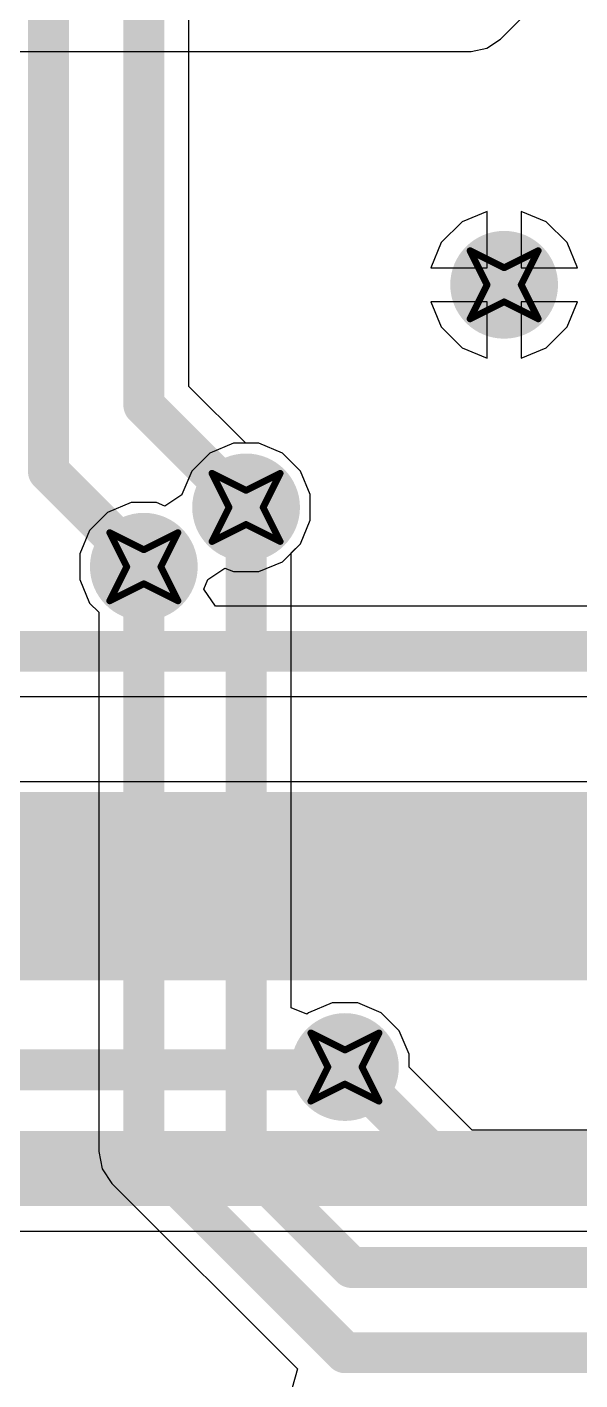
# Model space of a CAD drawing. Header units: inches. Extents: x -48 to 200, y -49 to 27.
# Drawn here: x 3.0787 to 3.241, y 0.445 to 0.8419 of the extents above; entities that cross this region are included whole.
import ezdxf

# ---------------------------------------------------------------- set-up
doc = ezdxf.new("R2010")
doc.units = ezdxf.units.IN
doc.header["$MEASUREMENT"] = 0
for name, color, linetype in [('Bottom Layer', 5, 'Continuous'), ('Bottom Paste', 16, 'Continuous'), ('Bottom Solder', 6, 'Continuous'), ('Drill Drawing', 1, 'Continuous'), ('Top Layer', 1, 'Continuous'), ('Top Solder', 216, 'Continuous'), ('Via Holes', 16, 'Continuous')]:
    doc.layers.add(name, color=color, linetype=linetype)

# ---------------------------------------------------------------- blocks, each defined once
blk = doc.blocks.new('LQFP_100_B_37')
at = {"layer": 'Bottom Layer'}
for points in [[(0.2815, 0.06496), (0.32874, 0.06496), (0.32874, 0.05315), (0.2815, 0.05315)], [(0.2815, 0.04528), (0.32874, 0.04528), (0.32874, 0.03346), (0.2815, 0.03346)], [(0.2815, 0.02559), (0.32874, 0.02559), (0.32874, 0.01378), (0.2815, 0.01378)], [(0.2815, 0.00591), (0.32874, 0.00591), (0.32874, -0.00591), (0.2815, -0.00591)], [(0.2815, -0.01378), (0.32874, -0.01378), (0.32874, -0.02559), (0.2815, -0.02559)], [(0.2815, -0.03346), (0.32874, -0.03346), (0.32874, -0.04528), (0.2815, -0.04528)], [(0.2815, -0.05315), (0.32874, -0.05315), (0.32874, -0.06496), (0.2815, -0.06496)], [(0.2815, -0.07283), (0.32874, -0.07283), (0.32874, -0.08465), (0.2815, -0.08465)]]:
    blk.add_hatch(color=5, dxfattribs=at).paths.add_polyline_path(points)
at = {"layer": 'Bottom Paste'}
for points in [[(0.2815, 0.06496), (0.32874, 0.06496), (0.32874, 0.05315), (0.2815, 0.05315)], [(0.2815, 0.04528), (0.32874, 0.04528), (0.32874, 0.03346), (0.2815, 0.03346)], [(0.2815, 0.02559), (0.32874, 0.02559), (0.32874, 0.01378), (0.2815, 0.01378)], [(0.2815, 0.00591), (0.32874, 0.00591), (0.32874, -0.00591), (0.2815, -0.00591)], [(0.2815, -0.01378), (0.32874, -0.01378), (0.32874, -0.02559), (0.2815, -0.02559)], [(0.2815, -0.03346), (0.32874, -0.03346), (0.32874, -0.04528), (0.2815, -0.04528)], [(0.2815, -0.05315), (0.32874, -0.05315), (0.32874, -0.06496), (0.2815, -0.06496)], [(0.2815, -0.07283), (0.32874, -0.07283), (0.32874, -0.08465), (0.2815, -0.08465)]]:
    blk.add_hatch(color=16, dxfattribs=at).paths.add_polyline_path(points)
at = {"layer": 'Bottom Solder'}
for points in [[(0.2775, 0.08865), (0.33274, 0.08865), (0.33274, 0.06883), (0.2775, 0.06883)], [(0.2775, 0.06896), (0.33274, 0.06896), (0.33274, 0.04915), (0.2775, 0.04915)], [(0.2775, 0.04928), (0.33274, 0.04928), (0.33274, 0.02946), (0.2775, 0.02946)], [(0.2775, 0.02959), (0.33274, 0.02959), (0.33274, 0.00978), (0.2775, 0.00978)], [(0.2775, 0.00991), (0.33274, 0.00991), (0.33274, -0.00991), (0.2775, -0.00991)], [(0.2775, -0.00978), (0.33274, -0.00978), (0.33274, -0.02959), (0.2775, -0.02959)], [(0.2775, -0.02946), (0.33274, -0.02946), (0.33274, -0.04928), (0.2775, -0.04928)], [(0.2775, -0.04915), (0.33274, -0.04915), (0.33274, -0.06896), (0.2775, -0.06896)], [(0.2775, -0.06883), (0.33274, -0.06883), (0.33274, -0.08865), (0.2775, -0.08865)], [(0.2775, -0.08852), (0.33274, -0.08852), (0.33274, -0.10833), (0.2775, -0.10833)]]:
    blk.add_hatch(color=6, dxfattribs=at).paths.add_polyline_path(points)

msp = doc.modelspace()

# ---------------------------------------------------------------- hatches: boundary and pattern name
at = {"layer": 'Bottom Layer'}
h = msp.add_hatch(color=5, dxfattribs=at)
edge = h.paths.add_edge_path()
edge.add_arc((3.21871, 0.76631), 0.01181, 0, 360)
h = msp.add_hatch(color=5, dxfattribs=at)
edge = h.paths.add_edge_path()
edge.add_arc((3.143, 0.701), 0.01181, 0, 360)
h = msp.add_hatch(color=5, dxfattribs=at)
edge = h.paths.add_edge_path()
edge.add_arc((3.113, 0.68359), 0.01181, 0, 360)
h = msp.add_hatch(color=5, dxfattribs=at)
edge = h.paths.add_edge_path()
edge.add_arc((3.172, 0.53681), 0.01181, 0, 360)
at = {"layer": 'Bottom Solder'}
h = msp.add_hatch(color=6, dxfattribs=at)
edge = h.paths.add_edge_path()
edge.add_arc((3.21871, 0.76631), 0.01581, 0, 360)
h = msp.add_hatch(color=6, dxfattribs=at)
edge = h.paths.add_edge_path()
edge.add_arc((3.143, 0.701), 0.01581, 0, 360)
h = msp.add_hatch(color=6, dxfattribs=at)
edge = h.paths.add_edge_path()
edge.add_arc((3.113, 0.68359), 0.01581, 0, 360)
h = msp.add_hatch(color=6, dxfattribs=at)
edge = h.paths.add_edge_path()
edge.add_arc((3.172, 0.53681), 0.01581, 0, 360)
at = {"layer": 'Top Layer'}
h = msp.add_hatch(color=1, dxfattribs=at)
edge = h.paths.add_edge_path()
edge.add_arc((3.21871, 0.76631), 0.01181, 0, 360)
h = msp.add_hatch(color=1, dxfattribs=at)
edge = h.paths.add_edge_path()
edge.add_arc((3.143, 0.701), 0.01181, 0, 360)
h = msp.add_hatch(color=1, dxfattribs=at)
edge = h.paths.add_edge_path()
edge.add_arc((3.113, 0.68359), 0.01181, 0, 360)
h = msp.add_hatch(color=1, dxfattribs=at)
edge = h.paths.add_edge_path()
edge.add_arc((3.172, 0.53681), 0.01181, 0, 360)
at = {"layer": 'Top Solder'}
h = msp.add_hatch(color=216, dxfattribs=at)
edge = h.paths.add_edge_path()
edge.add_arc((3.21871, 0.76631), 0.01581, 0, 360)
h = msp.add_hatch(color=216, dxfattribs=at)
edge = h.paths.add_edge_path()
edge.add_arc((3.143, 0.701), 0.01581, 0, 360)
h = msp.add_hatch(color=216, dxfattribs=at)
edge = h.paths.add_edge_path()
edge.add_arc((3.113, 0.68359), 0.01581, 0, 360)
h = msp.add_hatch(color=216, dxfattribs=at)
edge = h.paths.add_edge_path()
edge.add_arc((3.172, 0.53681), 0.01581, 0, 360)
at = {"layer": 'Via Holes'}
h = msp.add_hatch(color=7, dxfattribs=at)
edge = h.paths.add_edge_path()
edge.add_arc((3.21871, 0.76631), 0.00591, 0, 360)
h = msp.add_hatch(color=7, dxfattribs=at)
edge = h.paths.add_edge_path()
edge.add_arc((3.143, 0.701), 0.00591, 0, 360)
h = msp.add_hatch(color=7, dxfattribs=at)
edge = h.paths.add_edge_path()
edge.add_arc((3.113, 0.68359), 0.00591, 0, 360)
h = msp.add_hatch(color=7, dxfattribs=at)
edge = h.paths.add_edge_path()
edge.add_arc((3.172, 0.53681), 0.00591, 0, 360)

# ---------------------------------------------------------------- linework, layer by layer
at = {"layer": 'Bottom Layer'}
for p, q in [((3.12625, 0.73649), (3.12625, 0.89744)), ((3.21371, 0.78785), (3.20635, 0.78481)), ((3.21371, 0.77131), (3.21371, 0.78785)), ((3.23106, 0.78481), (3.22371, 0.78785)), ((3.22371, 0.78785), (3.22371, 0.77131)), ((3.20635, 0.78481), (3.20022, 0.77867)), ((3.2372, 0.77867), (3.23106, 0.78481)), ((3.20022, 0.77867), (3.19717, 0.77131)), ((3.24025, 0.77131), (3.2372, 0.77867)), ((3.19717, 0.77131), (3.21371, 0.77131)), ((3.22371, 0.77131), (3.24025, 0.77131)), ((3.21371, 0.76131), (3.19717, 0.76131)), ((3.19717, 0.76131), (3.20022, 0.75396)), ((3.21371, 0.74478), (3.21371, 0.76131)), ((3.24025, 0.76131), (3.22371, 0.76131)), ((3.22371, 0.76131), (3.22371, 0.74478)), ((3.2372, 0.75396), (3.24025, 0.76131)), ((3.20022, 0.75396), (3.20635, 0.74782)), ((3.23106, 0.74782), (3.2372, 0.75396)), ((3.20635, 0.74782), (3.21371, 0.74478)), ((3.22371, 0.74478), (3.23106, 0.74782)), ((3.14293, 0.71981), (3.12625, 0.73649)), ((3.14674, 0.71981), (3.14293, 0.71981)), ((3.15366, 0.71695), (3.14674, 0.71981)), ((3.15895, 0.71166), (3.15366, 0.71695)), ((3.16181, 0.70474), (3.15895, 0.71166)), ((3.16181, 0.69726), (3.16181, 0.70474)), ((3.15895, 0.69034), (3.16181, 0.69726)), ((3.15366, 0.68505), (3.15895, 0.69034)), ((3.13181, 0.67986), (3.13681, 0.6832)), ((3.13681, 0.6832), (3.13926, 0.68219)), ((3.14674, 0.68219), (3.15366, 0.68505)), ((3.13065, 0.67703), (3.13181, 0.67985)), ((3.13181, 0.67985), (3.13181, 0.67986)), ((3.13926, 0.68219), (3.14674, 0.68219)), ((3.13399, 0.67203), (3.13065, 0.67703)), ((3.25029, 0.67203), (3.13399, 0.67203)), ((3.01232, 0.64552), (3.25578, 0.64552)), ((3.42013, 0.6205), (3.01244, 0.6205)), ((2.99109, 0.48865), (3.379, 0.48865))]:
    msp.add_line(p, q, dxfattribs=at)
for points in [[(3.085, 0.71159, 0.012, 0.012, 0), (3.085, 0.972, 0.012, 0.012, 0)], [(3.113, 0.731, 0.012, 0.012, 0), (3.113, 0.97164, 0.012, 0.012, 0)], [(3.113, 0.731, 0.012, 0.012, 0), (3.143, 0.701, 0.012, 0.012, 0)], [(3.085, 0.71159, 0.012, 0.012, 0), (3.113, 0.68359, 0.012, 0.012, 0)], [(2.86588, 0.65878, 0.012, 0.012, 0), (3.25578, 0.65878, 0.012, 0.012, 0)], [(3.015, 0.536, 0.012, 0.012, 0), (3.17119, 0.536, 0.012, 0.012, 0)], [(3.17119, 0.536, 0.012, 0.012, 0), (3.172, 0.53681, 0.012, 0.012, 0)], [(2.97407, 0.507, 0.022, 0.022, 0), (3.379, 0.507, 0.022, 0.022, 0)]]:
    msp.add_lwpolyline(points, format="xyseb", dxfattribs=at)
for points in [[(3.11, 0.731, 0.006, 0.006, 1), (3.116, 0.731, 0.006, 0.006, 1)], [(3.11, 0.731, 0.006, 0.006, 1), (3.116, 0.731, 0.006, 0.006, 1)], [(3.082, 0.71159, 0.006, 0.006, 1), (3.088, 0.71159, 0.006, 0.006, 1)], [(3.082, 0.71159, 0.006, 0.006, 1), (3.088, 0.71159, 0.006, 0.006, 1)], [(3.14, 0.701, 0.006, 0.006, 1), (3.146, 0.701, 0.006, 0.006, 1)], [(3.11, 0.68359, 0.006, 0.006, 1), (3.116, 0.68359, 0.006, 0.006, 1)], [(3.16819, 0.536, 0.006, 0.006, 1), (3.17419, 0.536, 0.006, 0.006, 1)], [(3.16819, 0.536, 0.006, 0.006, 1), (3.17419, 0.536, 0.006, 0.006, 1)], [(3.169, 0.53681, 0.006, 0.006, 1), (3.175, 0.53681, 0.006, 0.006, 1)]]:
    msp.add_lwpolyline(points, format="xyseb", close=True, dxfattribs=at)
at = {"layer": 'Drill Drawing'}
for points in [[(3.20871, 0.77631, 0.002, 0.002, 0), (3.21871, 0.77131, 0.002, 0.002, 0)], [(3.20871, 0.77631, 0.002, 0.002, 0), (3.21371, 0.76631, 0.002, 0.002, 0)], [(3.21871, 0.77131, 0.002, 0.002, 0), (3.22871, 0.77631, 0.002, 0.002, 0)], [(3.22371, 0.76631, 0.002, 0.002, 0), (3.22871, 0.77631, 0.002, 0.002, 0)], [(3.20871, 0.75631, 0.002, 0.002, 0), (3.21371, 0.76631, 0.002, 0.002, 0)], [(3.22371, 0.76631, 0.002, 0.002, 0), (3.22871, 0.75631, 0.002, 0.002, 0)], [(3.20871, 0.75631, 0.002, 0.002, 0), (3.21871, 0.76131, 0.002, 0.002, 0)], [(3.21871, 0.76131, 0.002, 0.002, 0), (3.22871, 0.75631, 0.002, 0.002, 0)], [(3.133, 0.711, 0.002, 0.002, 0), (3.143, 0.706, 0.002, 0.002, 0)], [(3.133, 0.711, 0.002, 0.002, 0), (3.138, 0.701, 0.002, 0.002, 0)], [(3.143, 0.706, 0.002, 0.002, 0), (3.153, 0.711, 0.002, 0.002, 0)], [(3.148, 0.701, 0.002, 0.002, 0), (3.153, 0.711, 0.002, 0.002, 0)], [(3.133, 0.691, 0.002, 0.002, 0), (3.138, 0.701, 0.002, 0.002, 0)], [(3.148, 0.701, 0.002, 0.002, 0), (3.153, 0.691, 0.002, 0.002, 0)], [(3.133, 0.691, 0.002, 0.002, 0), (3.143, 0.696, 0.002, 0.002, 0)], [(3.143, 0.696, 0.002, 0.002, 0), (3.153, 0.691, 0.002, 0.002, 0)], [(3.103, 0.69359, 0.002, 0.002, 0), (3.113, 0.68859, 0.002, 0.002, 0)], [(3.103, 0.69359, 0.002, 0.002, 0), (3.108, 0.68359, 0.002, 0.002, 0)], [(3.113, 0.68859, 0.002, 0.002, 0), (3.123, 0.69359, 0.002, 0.002, 0)], [(3.118, 0.68359, 0.002, 0.002, 0), (3.123, 0.69359, 0.002, 0.002, 0)], [(3.103, 0.67359, 0.002, 0.002, 0), (3.108, 0.68359, 0.002, 0.002, 0)], [(3.118, 0.68359, 0.002, 0.002, 0), (3.123, 0.67359, 0.002, 0.002, 0)], [(3.103, 0.67359, 0.002, 0.002, 0), (3.113, 0.67859, 0.002, 0.002, 0)], [(3.113, 0.67859, 0.002, 0.002, 0), (3.123, 0.67359, 0.002, 0.002, 0)], [(3.162, 0.54681, 0.002, 0.002, 0), (3.172, 0.54181, 0.002, 0.002, 0)], [(3.162, 0.54681, 0.002, 0.002, 0), (3.167, 0.53681, 0.002, 0.002, 0)], [(3.172, 0.54181, 0.002, 0.002, 0), (3.182, 0.54681, 0.002, 0.002, 0)], [(3.177, 0.53681, 0.002, 0.002, 0), (3.182, 0.54681, 0.002, 0.002, 0)], [(3.162, 0.52681, 0.002, 0.002, 0), (3.167, 0.53681, 0.002, 0.002, 0)], [(3.177, 0.53681, 0.002, 0.002, 0), (3.182, 0.52681, 0.002, 0.002, 0)], [(3.162, 0.52681, 0.002, 0.002, 0), (3.172, 0.53181, 0.002, 0.002, 0)], [(3.172, 0.53181, 0.002, 0.002, 0), (3.182, 0.52681, 0.002, 0.002, 0)]]:
    msp.add_lwpolyline(points, format="xyseb", dxfattribs=at)
for points in [[(3.20821, 0.77631, 0.001, 0.001, 1), (3.20921, 0.77631, 0.001, 0.001, 1)], [(3.20821, 0.77631, 0.001, 0.001, 1), (3.20921, 0.77631, 0.001, 0.001, 1)], [(3.22821, 0.77631, 0.001, 0.001, 1), (3.22921, 0.77631, 0.001, 0.001, 1)], [(3.22821, 0.77631, 0.001, 0.001, 1), (3.22921, 0.77631, 0.001, 0.001, 1)], [(3.21821, 0.77131, 0.001, 0.001, 1), (3.21921, 0.77131, 0.001, 0.001, 1)], [(3.21821, 0.77131, 0.001, 0.001, 1), (3.21921, 0.77131, 0.001, 0.001, 1)], [(3.21321, 0.76631, 0.001, 0.001, 1), (3.21421, 0.76631, 0.001, 0.001, 1)], [(3.21321, 0.76631, 0.001, 0.001, 1), (3.21421, 0.76631, 0.001, 0.001, 1)], [(3.22321, 0.76631, 0.001, 0.001, 1), (3.22421, 0.76631, 0.001, 0.001, 1)], [(3.22321, 0.76631, 0.001, 0.001, 1), (3.22421, 0.76631, 0.001, 0.001, 1)], [(3.21821, 0.76131, 0.001, 0.001, 1), (3.21921, 0.76131, 0.001, 0.001, 1)], [(3.21821, 0.76131, 0.001, 0.001, 1), (3.21921, 0.76131, 0.001, 0.001, 1)], [(3.20821, 0.75631, 0.001, 0.001, 1), (3.20921, 0.75631, 0.001, 0.001, 1)], [(3.20821, 0.75631, 0.001, 0.001, 1), (3.20921, 0.75631, 0.001, 0.001, 1)], [(3.22821, 0.75631, 0.001, 0.001, 1), (3.22921, 0.75631, 0.001, 0.001, 1)], [(3.22821, 0.75631, 0.001, 0.001, 1), (3.22921, 0.75631, 0.001, 0.001, 1)], [(3.1325, 0.711, 0.001, 0.001, 1), (3.1335, 0.711, 0.001, 0.001, 1)], [(3.1325, 0.711, 0.001, 0.001, 1), (3.1335, 0.711, 0.001, 0.001, 1)], [(3.1525, 0.711, 0.001, 0.001, 1), (3.1535, 0.711, 0.001, 0.001, 1)], [(3.1525, 0.711, 0.001, 0.001, 1), (3.1535, 0.711, 0.001, 0.001, 1)], [(3.1425, 0.706, 0.001, 0.001, 1), (3.1435, 0.706, 0.001, 0.001, 1)], [(3.1425, 0.706, 0.001, 0.001, 1), (3.1435, 0.706, 0.001, 0.001, 1)], [(3.1375, 0.701, 0.001, 0.001, 1), (3.1385, 0.701, 0.001, 0.001, 1)], [(3.1375, 0.701, 0.001, 0.001, 1), (3.1385, 0.701, 0.001, 0.001, 1)], [(3.1475, 0.701, 0.001, 0.001, 1), (3.1485, 0.701, 0.001, 0.001, 1)], [(3.1475, 0.701, 0.001, 0.001, 1), (3.1485, 0.701, 0.001, 0.001, 1)], [(3.1425, 0.696, 0.001, 0.001, 1), (3.1435, 0.696, 0.001, 0.001, 1)], [(3.1425, 0.696, 0.001, 0.001, 1), (3.1435, 0.696, 0.001, 0.001, 1)], [(3.1025, 0.69359, 0.001, 0.001, 1), (3.1035, 0.69359, 0.001, 0.001, 1)], [(3.1025, 0.69359, 0.001, 0.001, 1), (3.1035, 0.69359, 0.001, 0.001, 1)], [(3.1225, 0.69359, 0.001, 0.001, 1), (3.1235, 0.69359, 0.001, 0.001, 1)], [(3.1225, 0.69359, 0.001, 0.001, 1), (3.1235, 0.69359, 0.001, 0.001, 1)], [(3.1325, 0.691, 0.001, 0.001, 1), (3.1335, 0.691, 0.001, 0.001, 1)], [(3.1325, 0.691, 0.001, 0.001, 1), (3.1335, 0.691, 0.001, 0.001, 1)], [(3.1525, 0.691, 0.001, 0.001, 1), (3.1535, 0.691, 0.001, 0.001, 1)], [(3.1525, 0.691, 0.001, 0.001, 1), (3.1535, 0.691, 0.001, 0.001, 1)], [(3.1125, 0.68859, 0.001, 0.001, 1), (3.1135, 0.68859, 0.001, 0.001, 1)], [(3.1125, 0.68859, 0.001, 0.001, 1), (3.1135, 0.68859, 0.001, 0.001, 1)], [(3.1075, 0.68359, 0.001, 0.001, 1), (3.1085, 0.68359, 0.001, 0.001, 1)], [(3.1075, 0.68359, 0.001, 0.001, 1), (3.1085, 0.68359, 0.001, 0.001, 1)], [(3.1175, 0.68359, 0.001, 0.001, 1), (3.1185, 0.68359, 0.001, 0.001, 1)], [(3.1175, 0.68359, 0.001, 0.001, 1), (3.1185, 0.68359, 0.001, 0.001, 1)], [(3.1125, 0.67859, 0.001, 0.001, 1), (3.1135, 0.67859, 0.001, 0.001, 1)], [(3.1125, 0.67859, 0.001, 0.001, 1), (3.1135, 0.67859, 0.001, 0.001, 1)], [(3.1025, 0.67359, 0.001, 0.001, 1), (3.1035, 0.67359, 0.001, 0.001, 1)], [(3.1025, 0.67359, 0.001, 0.001, 1), (3.1035, 0.67359, 0.001, 0.001, 1)], [(3.1225, 0.67359, 0.001, 0.001, 1), (3.1235, 0.67359, 0.001, 0.001, 1)], [(3.1225, 0.67359, 0.001, 0.001, 1), (3.1235, 0.67359, 0.001, 0.001, 1)], [(3.1615, 0.54681, 0.001, 0.001, 1), (3.1625, 0.54681, 0.001, 0.001, 1)], [(3.1615, 0.54681, 0.001, 0.001, 1), (3.1625, 0.54681, 0.001, 0.001, 1)], [(3.1815, 0.54681, 0.001, 0.001, 1), (3.1825, 0.54681, 0.001, 0.001, 1)], [(3.1815, 0.54681, 0.001, 0.001, 1), (3.1825, 0.54681, 0.001, 0.001, 1)], [(3.1715, 0.54181, 0.001, 0.001, 1), (3.1725, 0.54181, 0.001, 0.001, 1)], [(3.1715, 0.54181, 0.001, 0.001, 1), (3.1725, 0.54181, 0.001, 0.001, 1)], [(3.1665, 0.53681, 0.001, 0.001, 1), (3.1675, 0.53681, 0.001, 0.001, 1)], [(3.1665, 0.53681, 0.001, 0.001, 1), (3.1675, 0.53681, 0.001, 0.001, 1)], [(3.1765, 0.53681, 0.001, 0.001, 1), (3.1775, 0.53681, 0.001, 0.001, 1)], [(3.1765, 0.53681, 0.001, 0.001, 1), (3.1775, 0.53681, 0.001, 0.001, 1)], [(3.1715, 0.53181, 0.001, 0.001, 1), (3.1725, 0.53181, 0.001, 0.001, 1)], [(3.1715, 0.53181, 0.001, 0.001, 1), (3.1725, 0.53181, 0.001, 0.001, 1)], [(3.1615, 0.52681, 0.001, 0.001, 1), (3.1625, 0.52681, 0.001, 0.001, 1)], [(3.1615, 0.52681, 0.001, 0.001, 1), (3.1625, 0.52681, 0.001, 0.001, 1)], [(3.1815, 0.52681, 0.001, 0.001, 1), (3.1825, 0.52681, 0.001, 0.001, 1)], [(3.1815, 0.52681, 0.001, 0.001, 1), (3.1825, 0.52681, 0.001, 0.001, 1)]]:
    msp.add_lwpolyline(points, format="xyseb", close=True, dxfattribs=at)
at = {"layer": 'Top Layer'}
for p, q in [((3.21765, 0.83835), (3.29907, 0.91976)), ((3.21368, 0.8357), (3.21765, 0.83835)), ((3.05837, 0.83476), (3.209, 0.83476)), ((3.209, 0.83476), (3.21368, 0.8357)), ((3.21371, 0.78785), (3.20635, 0.78481)), ((3.21371, 0.77131), (3.21371, 0.78785)), ((3.23106, 0.78481), (3.22371, 0.78785)), ((3.22371, 0.78785), (3.22371, 0.77131)), ((3.20635, 0.78481), (3.20022, 0.77867)), ((3.2372, 0.77867), (3.23106, 0.78481)), ((3.20022, 0.77867), (3.19717, 0.77131)), ((3.24025, 0.77131), (3.2372, 0.77867)), ((3.19717, 0.77131), (3.21371, 0.77131)), ((3.22371, 0.77131), (3.24025, 0.77131)), ((3.21371, 0.76131), (3.19717, 0.76131)), ((3.19717, 0.76131), (3.20022, 0.75396)), ((3.21371, 0.74478), (3.21371, 0.76131)), ((3.24025, 0.76131), (3.22371, 0.76131)), ((3.22371, 0.76131), (3.22371, 0.74478)), ((3.2372, 0.75396), (3.24025, 0.76131)), ((3.20022, 0.75396), (3.20635, 0.74782)), ((3.23106, 0.74782), (3.2372, 0.75396)), ((3.20635, 0.74782), (3.21371, 0.74478)), ((3.22371, 0.74478), (3.23106, 0.74782)), ((3.13926, 0.71981), (3.13234, 0.71695)), ((3.14674, 0.71981), (3.13926, 0.71981)), ((3.15366, 0.71695), (3.14674, 0.71981)), ((3.13234, 0.71695), (3.12705, 0.71166)), ((3.15895, 0.71166), (3.15366, 0.71695)), ((3.12705, 0.71166), (3.12419, 0.70474)), ((3.16181, 0.70474), (3.15895, 0.71166)), ((3.12419, 0.70473), (3.11919, 0.70139)), ((3.12419, 0.70474), (3.12419, 0.70473)), ((3.16181, 0.69726), (3.16181, 0.70474)), ((3.10234, 0.69954), (3.09705, 0.69425)), ((3.10926, 0.7024), (3.10234, 0.69954)), ((3.11674, 0.7024), (3.10926, 0.7024)), ((3.11919, 0.70139), (3.11674, 0.7024)), ((3.15895, 0.69034), (3.16181, 0.69726)), ((3.09705, 0.69425), (3.09419, 0.68733)), ((3.09419, 0.68733), (3.09419, 0.67985)), ((3.15625, 0.68765), (3.15895, 0.69034)), ((3.15625, 0.5542), (3.15625, 0.68765)), ((3.09419, 0.67985), (3.09705, 0.67293)), ((3.09705, 0.67293), (3.09975, 0.67024)), ((3.09975, 0.67024), (3.09975, 0.51204)), ((3.16087, 0.55229), (3.15625, 0.5542)), ((3.16134, 0.55276), (3.16087, 0.55229)), ((3.16826, 0.55562), (3.16134, 0.55276)), ((3.17574, 0.55562), (3.16826, 0.55562)), ((3.18266, 0.55276), (3.17574, 0.55562)), ((3.18795, 0.54747), (3.18266, 0.55276)), ((3.19081, 0.54055), (3.18795, 0.54747)), ((3.19081, 0.53675), (3.19081, 0.54055)), ((3.2093, 0.51825), (3.19081, 0.53675)), ((3.25425, 0.51825), (3.2093, 0.51825)), ((3.09975, 0.51204), (3.10075, 0.50697)), ((3.10075, 0.50697), (3.10363, 0.50267)), ((3.10363, 0.50267), (3.15806, 0.44824)), ((3.15806, 0.44824), (3.15656, 0.44266))]:
    msp.add_line(p, q, dxfattribs=at)
for points in [[(3.143, 0.50891, 0.012, 0.012, 0), (3.143, 0.701, 0.012, 0.012, 0)], [(3.113, 0.51204, 0.012, 0.012, 0), (3.113, 0.68359, 0.012, 0.012, 0)], [(3.17281, 0.536, 0.012, 0.012, 0), (3.20381, 0.505, 0.012, 0.012, 0)], [(3.113, 0.51204, 0.012, 0.012, 0), (3.17204, 0.453, 0.012, 0.012, 0)], [(3.143, 0.50891, 0.012, 0.012, 0), (3.17391, 0.478, 0.012, 0.012, 0)], [(3.20381, 0.505, 0.012, 0.012, 0), (3.671, 0.505, 0.012, 0.012, 0)], [(3.17391, 0.478, 0.012, 0.012, 0), (3.68, 0.478, 0.012, 0.012, 0)], [(3.17204, 0.453, 0.012, 0.012, 0), (3.69257, 0.453, 0.012, 0.012, 0)]]:
    msp.add_lwpolyline(points, format="xyseb", dxfattribs=at)
for points in [[(3.14, 0.701, 0.006, 0.006, 1), (3.146, 0.701, 0.006, 0.006, 1)], [(3.11, 0.68359, 0.006, 0.006, 1), (3.116, 0.68359, 0.006, 0.006, 1)], [(3.16981, 0.536, 0.006, 0.006, 1), (3.17581, 0.536, 0.006, 0.006, 1)], [(3.11, 0.51204, 0.006, 0.006, 1), (3.116, 0.51204, 0.006, 0.006, 1)], [(3.11, 0.51204, 0.006, 0.006, 1), (3.116, 0.51204, 0.006, 0.006, 1)], [(3.14, 0.50891, 0.006, 0.006, 1), (3.146, 0.50891, 0.006, 0.006, 1)], [(3.14, 0.50891, 0.006, 0.006, 1), (3.146, 0.50891, 0.006, 0.006, 1)], [(3.20081, 0.505, 0.006, 0.006, 1), (3.20681, 0.505, 0.006, 0.006, 1)], [(3.20081, 0.505, 0.006, 0.006, 1), (3.20681, 0.505, 0.006, 0.006, 1)], [(3.17091, 0.478, 0.006, 0.006, 1), (3.17691, 0.478, 0.006, 0.006, 1)], [(3.17091, 0.478, 0.006, 0.006, 1), (3.17691, 0.478, 0.006, 0.006, 1)], [(3.16904, 0.453, 0.006, 0.006, 1), (3.17504, 0.453, 0.006, 0.006, 1)], [(3.16904, 0.453, 0.006, 0.006, 1), (3.17504, 0.453, 0.006, 0.006, 1)]]:
    msp.add_lwpolyline(points, format="xyseb", close=True, dxfattribs=at)

# ---------------------------------------------------------------- block references
at = {"rotation": 270}
msp.add_blockref('LQFP_100_B_37', (3.171, 0.895), dxfattribs=at)

doc.saveas('drawing.dxf')
